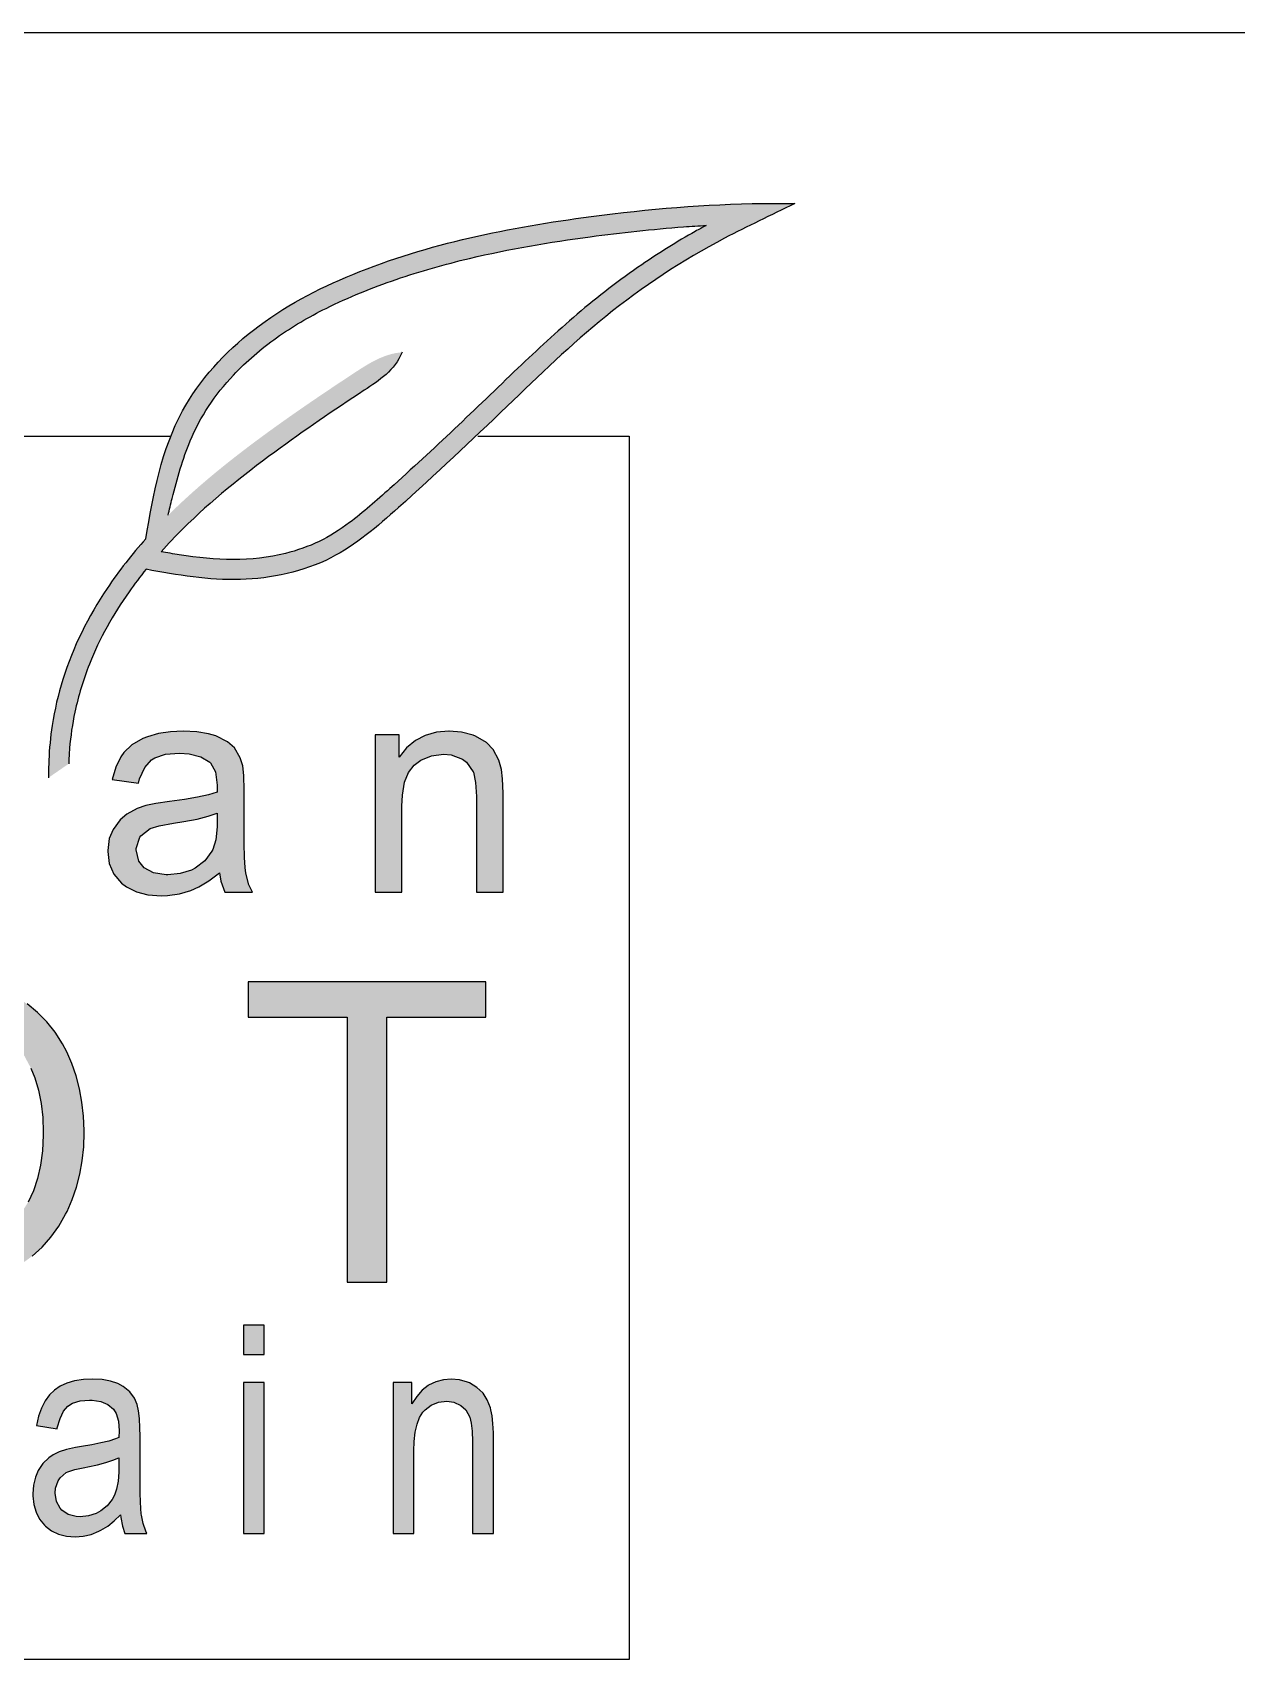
# Model space of a CAD drawing. Header units: inches. Extents: x 0 to 216, y -5 to 280.
# Drawn here: x 77.84 to 108, y 239.25 to 280 of the extents above; entities that cross this region are included whole.
import ezdxf

# ---------------------------------------------------------------- set-up
doc = ezdxf.new("R2010")
doc.units = ezdxf.units.IN
doc.header["$LTSCALE"] = 10
doc.header["$MEASUREMENT"] = 0
doc.layers.get('0').update_dxf_attribs({"linetype": 'CONTINUOUS'})
doc.layers.add('Company LOGO$0$CADdetails-9-TITLEBLOCK', color=7, linetype='CONTINUOUS')

# ---------------------------------------------------------------- blocks, each defined once
blk = doc.blocks.new('Company LOGO')
at = {"true_color": 0x63b221}
h = blk.add_hatch(color=72, dxfattribs=at)
h.dxf.hatch_style = 1
h.set_gradient(color1=(99, 178, 33), color2=(99, 178, 33), tint=1, name='CYLINDER')
edge = h.paths.add_edge_path()
edge.add_spline(control_points=[(80.688, 266.557), (81.469, 266.409), (83.021, 266.148), (85.344, 266.645), (87.156, 268.213), (88.311, 269.288), (88.948, 269.892)], knot_values=[9.921223, 9.921223, 9.921223, 9.921223, 12.296611, 14.630007, 16.73615, 19.374109, 19.374109, 19.374109, 19.374109], degree=3, periodic=0)
edge.add_spline(control_points=[(88.948, 269.892), (89.209, 270.14), (90.273, 271.157), (92.187, 273.019), (94.666, 274.654), (96.333, 275.415), (96.937, 275.719)], knot_values=[0, 0, 0, 0, 1.085459, 4.425289, 7.989108, 9.921223, 9.921223, 9.921223, 9.921223], degree=3, periodic=0)
edge.add_spline(control_points=[(96.937, 275.719), (96.671, 275.72), (94.966, 275.728), (91.227, 275.405), (86.816, 274.534), (83.333, 272.719), (81.241, 270.455), (80.867, 268.444), (80.682, 267.321)], knot_values=[0.239816, 0.239816, 0.239816, 0.239816, 1.038519, 5.353001, 11.498921, 14.349198, 17.041991, 20.379118, 20.379118, 20.379118, 20.379118], degree=3, periodic=0)
edge.add_spline(control_points=[(80.682, 267.321), (80.332, 266.93), (80.006, 266.516), (79.24, 265.373), (78.855, 264.607), (78.484, 263.417), (78.395, 263.033), (78.291, 262.357), (78.263, 262.064), (78.246, 261.627), (78.244, 261.48), (78.242, 261.335)], knot_values=[7.951335, 7.951335, 7.951335, 7.951335, 9.488426, 9.488426, 11.954455, 11.954455, 13.090494, 13.090494, 13.934196, 13.934196, 14.369087, 14.369087, 14.369087, 14.369087], degree=3, periodic=0)
edge.add_line((78.242, 261.335), (78.749, 261.684))
edge.add_spline(control_points=[(78.749, 261.684), (78.754, 261.814), (78.76, 261.943), (78.795, 262.376), (78.84, 262.679), (78.992, 263.389), (79.114, 263.792), (79.521, 264.82), (79.861, 265.425), (80.396, 266.185), (80.539, 266.373), (80.688, 266.557)], knot_values=[8.527469, 8.527469, 8.527469, 8.527469, 8.927392, 8.927392, 9.875649, 9.875649, 11.167802, 11.167802, 13.286585, 13.286585, 14.008268, 14.008268, 14.008268, 14.008268], degree=3, periodic=0)
edge = h.paths.add_edge_path(flags=16)
edge.add_spline(control_points=[(81.062, 266.996), (81.239, 267.194), (81.422, 267.386), (82.317, 268.271), (83.1, 268.898), (84.64, 270.03), (85.391, 270.539), (86.531, 271.289), (86.912, 271.537), (87.1, 271.991)], knot_values=[0, 0, 0, 0, 0.810166, 0.810166, 3.836503, 3.836503, 6.572524, 6.572524, 7.940535, 7.940535, 7.940535, 7.940535], degree=3, periodic=0)
edge.add_spline(control_points=[(87.1, 271.991), (86.64, 271.957), (86.258, 271.708), (85.113, 270.954), (84.355, 270.441), (82.822, 269.315), (82.048, 268.697), (81.305, 267.973), (81.272, 267.941), (81.24, 267.909)], knot_values=[0, 0, 0, 0, 1.367504, 1.367504, 4.102512, 4.102512, 7.022397, 7.022397, 7.158008, 7.158008, 7.158008, 7.158008], degree=3, periodic=0)
edge.add_spline(control_points=[(81.24, 267.909), (81.272, 268.051), (81.306, 268.191), (81.465, 268.837), (81.606, 269.322), (81.921, 270.076), (82.071, 270.362), (82.434, 270.911), (82.644, 271.174), (83.201, 271.766), (83.567, 272.08), (84.347, 272.633), (84.763, 272.875), (85.759, 273.371), (86.349, 273.609), (87.552, 274.022), (88.167, 274.195), (89.781, 274.578), (90.795, 274.748), (92.593, 274.989), (93.372, 275.074), (94.339, 275.147), (94.529, 275.159), (94.719, 275.17)], knot_values=[0.356856, 0.356856, 0.356856, 0.356856, 0.792003, 0.792003, 2.37601, 2.37601, 3.458285, 3.458285, 4.54056, 4.54056, 6.056086, 6.056086, 7.571612, 7.571612, 9.53409, 9.53409, 11.496568, 11.496568, 14.604374, 14.604374, 16.977642, 16.977642, 17.557032, 17.557032, 17.557032, 17.557032], degree=3, periodic=0)
edge.add_spline(control_points=[(94.719, 275.17), (94.627, 275.121), (94.535, 275.07), (93.985, 274.76), (93.537, 274.481), (92.541, 273.8), (92.001, 273.385), (90.973, 272.509), (90.483, 272.052), (89.467, 271.082), (88.942, 270.574), (87.879, 269.569), (87.343, 269.072), (86.457, 268.277), (86.122, 267.978), (85.534, 267.541), (85.284, 267.382), (84.757, 267.127), (84.475, 267.027), (83.757, 266.847), (83.312, 266.797), (82.426, 266.797), (81.977, 266.846), (81.368, 266.942), (81.215, 266.968), (81.062, 266.996)], knot_values=[2.180762, 2.180762, 2.180762, 2.180762, 2.485654, 2.485654, 4.021597, 4.021597, 6.000675, 6.000675, 7.979752, 7.979752, 10.188634, 10.188634, 12.397517, 12.397517, 13.761776, 13.761776, 14.753517, 14.753517, 15.745259, 15.745259, 17.177843, 17.177843, 18.610427, 18.610427, 19.085884, 19.085884, 19.085884, 19.085884], degree=3, periodic=0)
h = blk.add_hatch(color=256)
h.dxf.hatch_style = 1
h.set_gradient(color1=(99, 99, 99), color2=(99, 99, 99), tint=1)
h.paths.add_polyline_path([(62.986, 262.413), (62.318, 262.413), (62.318, 259.947), (62.328, 259.591), (62.358, 259.345), (62.427, 259.106), (62.567, 258.85), (62.737, 258.674), (63.016, 258.511), (63.072, 258.488), (63.358, 258.408), (63.664, 258.378), (63.681, 258.378), (63.98, 258.408), (64.252, 258.488), (64.498, 258.624), (64.721, 258.81), (64.914, 259.046), (64.914, 258.468), (65.512, 258.468), (65.512, 262.413), (64.844, 262.413), (64.844, 260.299), (64.84, 260.087), (64.804, 259.771), (64.737, 259.532), (64.595, 259.302), (64.362, 259.11), (64.096, 258.996), (63.797, 258.953), (63.551, 258.983), (63.292, 259.106), (63.152, 259.246), (63.026, 259.518), (63.016, 259.575), (62.993, 259.837), (62.986, 260.226)])
h.paths.add_polyline_path([(69.693, 261.682), (69.796, 261.745), (70.085, 261.812), (70.288, 261.785), (70.574, 261.665), (70.807, 262.287), (70.684, 262.353), (70.401, 262.463), (70.119, 262.5), (69.966, 262.486), (69.693, 262.367), (69.637, 262.324), (69.457, 262.121), (69.264, 261.815), (69.264, 262.413), (68.663, 262.413), (68.663, 258.468), (69.331, 258.468), (69.331, 260.532), (69.337, 260.725), (69.374, 261.027), (69.444, 261.313), (69.504, 261.456)])
h.paths.add_polyline_path([(74.275, 263.912), (73.607, 263.912), (73.607, 258.468), (74.228, 258.468), (74.228, 258.963), (74.305, 258.857), (74.514, 258.648), (74.753, 258.498), (75.023, 258.408), (75.322, 258.378), (75.505, 258.388), (75.787, 258.448), (76.053, 258.558), (76.299, 258.717), (76.525, 258.933), (76.631, 259.063), (76.774, 259.292), (76.884, 259.552), (76.964, 259.837), (77.01, 260.153), (77.027, 260.499), (77.02, 260.712), (76.98, 261.014), (76.907, 261.303), (76.867, 261.419), (76.741, 261.702), (76.581, 261.945), (76.532, 262.001), (76.312, 262.201), (76.046, 262.357), (75.95, 262.397), (75.661, 262.476), (75.355, 262.5), (75.285, 262.5), (74.993, 262.456), (74.727, 262.353), (74.488, 262.191), (74.275, 261.971)])
h.paths.add_polyline_path([(74.541, 261.572), (74.76, 261.778), (75.016, 261.908), (75.295, 261.951), (75.554, 261.915), (75.81, 261.795), (76.04, 261.582), (76.173, 261.373), (76.269, 261.114), (76.326, 260.805), (76.342, 260.44), (76.322, 260.087), (76.262, 259.781), (76.163, 259.525), (76.023, 259.312), (75.804, 259.103), (75.548, 258.973), (75.265, 258.93), (75.096, 258.943), (74.833, 259.03), (74.607, 259.196), (74.414, 259.445), (74.361, 259.542), (74.285, 259.788), (74.235, 260.097), (74.222, 260.469), (74.238, 260.788), (74.298, 261.094), (74.398, 261.356)], flags=16)
h.paths.add_polyline_path([(83.133, 261.393), (83.109, 261.629), (83.046, 261.835), (82.9, 262.084), (82.73, 262.237), (82.438, 262.383), (82.252, 262.437), (81.959, 262.486), (81.617, 262.5), (81.295, 262.486), (80.995, 262.44), (80.723, 262.363), (80.603, 262.314), (80.334, 262.161), (80.131, 261.968), (80.058, 261.862), (79.932, 261.602), (79.839, 261.287), (80.494, 261.197), (80.523, 261.303), (80.653, 261.592), (80.826, 261.785), (80.909, 261.835), (81.172, 261.921), (81.521, 261.948), (81.77, 261.931), (82.059, 261.858), (82.298, 261.712), (82.428, 261.479), (82.471, 261.147), (82.468, 260.971), (82.252, 260.908), (81.979, 260.848), (81.653, 260.791), (81.275, 260.741), (80.932, 260.692), (80.683, 260.642), (80.464, 260.565), (80.204, 260.422), (80.038, 260.283), (79.859, 260.04), (79.766, 259.811), (79.726, 259.508), (79.726, 259.485), (79.766, 259.186), (79.882, 258.923), (80.075, 258.697), (80.198, 258.601), (80.444, 258.478), (80.733, 258.405), (81.072, 258.378), (81.225, 258.385), (81.524, 258.425), (81.81, 258.508), (82.006, 258.598), (82.258, 258.751), (82.524, 258.953), (82.558, 258.744), (82.657, 258.468), (83.355, 258.468), (83.265, 258.654), (83.186, 258.943), (83.169, 259.086), (83.156, 259.339), (83.146, 259.685), (83.143, 260.12), (83.143, 261.024)])
h.paths.add_polyline_path([(82.468, 260.449), (82.468, 260.203), (82.464, 260.107), (82.435, 259.778), (82.358, 259.535), (82.338, 259.492), (82.162, 259.256), (81.919, 259.073), (81.823, 259.023), (81.54, 258.933), (81.231, 258.903), (81.191, 258.903), (80.872, 258.953), (80.64, 259.08), (80.507, 259.246), (80.431, 259.548), (80.537, 259.868), (80.793, 260.06), (81.019, 260.13), (81.378, 260.196), (81.634, 260.236), (81.966, 260.299), (82.242, 260.369)], flags=16)
h.paths.add_polyline_path([(87.16, 261.22), (87.26, 261.469), (87.406, 261.652), (87.569, 261.772), (87.838, 261.885), (88.14, 261.921), (88.333, 261.905), (88.609, 261.802), (88.715, 261.722), (88.884, 261.475), (88.941, 261.217), (88.961, 260.868), (88.961, 258.468), (89.629, 258.468), (89.629, 260.894), (89.629, 260.951), (89.619, 261.31), (89.593, 261.542), (89.523, 261.778), (89.383, 262.038), (89.214, 262.214), (88.938, 262.373), (88.878, 262.4), (88.589, 262.476), (88.28, 262.5), (88.267, 262.5), (87.958, 262.473), (87.682, 262.393), (87.432, 262.264), (87.213, 262.084), (87.027, 261.852), (87.027, 262.413), (86.425, 262.413), (86.425, 258.468), (87.093, 258.468), (87.093, 260.622), (87.107, 260.901)])
h.paths.add_polyline_path([(89.201, 256.225), (83.242, 256.225), (83.242, 255.337), (85.722, 255.337), (85.722, 248.7), (86.715, 248.7), (86.715, 255.337), (89.201, 255.337)])
h.paths.add_polyline_path([(77.705, 255.669), (77.423, 255.859), (77.187, 255.989), (76.884, 256.121), (76.568, 256.225), (76.239, 256.298), (75.897, 256.341), (75.545, 256.357), (75.309, 256.351), (74.96, 256.318), (74.627, 256.258), (74.308, 256.168), (74.006, 256.052), (73.717, 255.905), (73.447, 255.733), (73.191, 255.53), (72.949, 255.301), (72.846, 255.188), (72.656, 254.945), (72.49, 254.686), (72.347, 254.406), (72.224, 254.111), (72.121, 253.798), (72.045, 253.466), (71.988, 253.117), (71.955, 252.751), (71.945, 252.366), (71.952, 252.12), (71.982, 251.781), (72.041, 251.448), (72.128, 251.119), (72.238, 250.8), (72.374, 250.488), (72.48, 250.285), (72.663, 249.999), (72.869, 249.733), (73.102, 249.494), (73.361, 249.278), (73.644, 249.085), (73.899, 248.942), (74.199, 248.809), (74.514, 248.706), (74.843, 248.63), (75.186, 248.587), (75.541, 248.573), (75.754, 248.577), (76.093, 248.61), (76.422, 248.673), (76.745, 248.766), (77.06, 248.889), (77.366, 249.039), (77.562, 249.155), (77.835, 249.351), (78.081, 249.574), (78.3, 249.823), (78.499, 250.099), (78.672, 250.405), (78.709, 250.471), (78.838, 250.77), (78.945, 251.083), (79.028, 251.405), (79.088, 251.741), (79.124, 252.09), (79.134, 252.452), (79.134, 252.502), (79.121, 252.861), (79.081, 253.21), (79.021, 253.542), (78.938, 253.865), (78.829, 254.177), (78.699, 254.473), (78.593, 254.672), (78.41, 254.958), (78.2, 255.221), (77.964, 255.457)])
h.paths.add_polyline_path([(76.598, 255.284), (76.894, 255.124), (76.947, 255.091), (77.21, 254.885), (77.439, 254.646), (77.635, 254.373), (77.801, 254.064), (77.898, 253.818), (77.991, 253.509), (78.057, 253.177), (78.097, 252.828), (78.111, 252.455), (78.111, 252.379), (78.091, 251.993), (78.041, 251.634), (77.968, 251.299), (77.865, 250.99), (77.732, 250.704), (77.572, 250.448), (77.386, 250.215), (77.333, 250.159), (77.084, 249.933), (76.814, 249.75), (76.525, 249.607), (76.216, 249.504), (75.884, 249.444), (75.535, 249.424), (75.478, 249.424), (75.133, 249.451), (74.807, 249.521), (74.501, 249.63), (74.215, 249.783), (73.949, 249.976), (73.703, 250.209), (73.521, 250.428), (73.354, 250.687), (73.215, 250.97), (73.108, 251.279), (73.032, 251.611), (72.985, 251.967), (72.969, 252.349), (72.979, 252.698), (73.012, 253.09), (73.069, 253.449), (73.152, 253.778), (73.261, 254.074), (73.394, 254.34), (73.55, 254.576), (73.733, 254.775), (73.993, 254.995), (74.272, 255.178), (74.568, 255.317), (74.877, 255.42), (75.206, 255.48), (75.551, 255.5), (75.614, 255.5), (75.957, 255.47), (76.286, 255.397)], flags=16)
h.paths.add_polyline_path([(66.962, 255.802), (66.702, 255.949), (66.39, 256.068), (66.031, 256.151), (65.945, 256.165), (65.655, 256.198), (65.303, 256.218), (64.888, 256.225), (62.053, 256.225), (62.053, 248.7), (63.046, 248.7), (63.046, 251.757), (65.021, 251.757), (65.446, 251.774), (65.832, 251.817), (66.181, 251.887), (66.49, 251.98), (66.759, 252.103), (66.988, 252.253), (67.181, 252.425), (67.248, 252.502), (67.444, 252.768), (67.597, 253.057), (67.703, 253.366), (67.769, 253.695), (67.793, 254.047), (67.793, 254.091), (67.763, 254.436), (67.686, 254.765), (67.567, 255.074), (67.42, 255.327), (67.208, 255.593)])
h.paths.add_polyline_path([(66.297, 255.071), (66.53, 254.829), (66.619, 254.679), (66.729, 254.367), (66.766, 254.018), (66.759, 253.875), (66.699, 253.536), (66.566, 253.243), (66.36, 253.007), (66.3, 252.957), (66.064, 252.821), (65.765, 252.725), (65.409, 252.665), (64.991, 252.648), (63.046, 252.648), (63.046, 255.337), (64.971, 255.337), (65.3, 255.33), (65.659, 255.31), (65.898, 255.271), (66.008, 255.234)], flags=16)
h.paths.add_polyline_path([(63.103, 246.185), (62.464, 246.185), (62.464, 243.845), (62.466, 243.621), (62.48, 243.406), (62.503, 243.247), (62.526, 243.142), (62.6, 242.944), (62.701, 242.773), (62.775, 242.685), (62.93, 242.557), (63.132, 242.448), (63.142, 242.444), (63.336, 242.376), (63.54, 242.336), (63.754, 242.322), (63.964, 242.334), (64.16, 242.373), (64.344, 242.439), (64.515, 242.53), (64.675, 242.648), (64.82, 242.792), (64.952, 242.961), (64.952, 242.407), (65.525, 242.407), (65.525, 246.185), (64.886, 246.185), (64.886, 244.161), (64.882, 244.014), (64.865, 243.781), (64.832, 243.585), (64.781, 243.425), (64.721, 243.305), (64.593, 243.148), (64.424, 243.021), (64.286, 242.953), (64.09, 242.893), (63.882, 242.874), (63.775, 242.878), (63.571, 242.924), (63.398, 243.019), (63.346, 243.06), (63.22, 243.217), (63.141, 243.416), (63.119, 243.592), (63.107, 243.81), (63.103, 244.09)])
h.paths.add_polyline_path([(68.69, 245.34), (68.814, 245.492), (68.927, 245.566), (69.121, 245.609), (69.307, 245.575), (69.502, 245.471), (69.678, 246.065), (69.517, 246.17), (69.327, 246.246), (69.142, 246.271), (68.981, 246.246), (68.8, 246.14), (68.696, 246.022), (68.585, 245.847), (68.468, 245.612), (68.468, 246.185), (67.996, 246.185), (67.996, 242.407), (68.519, 242.407), (68.519, 244.385), (68.523, 244.554), (68.54, 244.764), (68.573, 244.968), (68.618, 245.164)])
h.paths.add_polyline_path([(72.623, 247.623), (72.096, 247.623), (72.096, 242.407), (72.584, 242.407), (72.584, 242.879), (72.671, 242.742), (72.805, 242.584), (72.957, 242.464), (73.042, 242.413), (73.233, 242.343), (73.441, 242.322), (73.545, 242.326), (73.732, 242.361), (73.907, 242.431), (74.076, 242.536), (74.233, 242.672), (74.383, 242.845), (74.445, 242.928), (74.534, 243.081), (74.612, 243.25), (74.674, 243.435), (74.723, 243.635), (74.758, 243.849), (74.779, 244.08), (74.785, 244.325), (74.785, 244.385), (74.775, 244.614), (74.752, 244.83), (74.717, 245.032), (74.668, 245.222), (74.608, 245.397), (74.513, 245.599), (74.402, 245.779), (74.276, 245.931), (74.134, 246.053), (74.056, 246.106), (73.872, 246.199), (73.678, 246.253), (73.474, 246.271), (73.392, 246.269), (73.188, 246.23), (73.004, 246.147), (72.905, 246.079), (72.757, 245.939), (72.623, 245.762)])
h.paths.add_polyline_path([(72.908, 245.484), (73.064, 245.628), (73.231, 245.715), (73.41, 245.744), (73.522, 245.735), (73.701, 245.676), (73.862, 245.564), (74.006, 245.397), (74.049, 245.329), (74.12, 245.175), (74.177, 244.997), (74.216, 244.791), (74.241, 244.56), (74.249, 244.303), (74.247, 244.173), (74.229, 243.934), (74.196, 243.719), (74.146, 243.526), (74.08, 243.359), (73.996, 243.214), (73.916, 243.111), (73.763, 242.965), (73.598, 242.878), (73.419, 242.848), (73.361, 242.85), (73.165, 242.897), (72.986, 243), (72.897, 243.083), (72.776, 243.245), (72.674, 243.467), (72.629, 243.645), (72.6, 243.839), (72.582, 244.066), (72.576, 244.325), (72.578, 244.414), (72.592, 244.653), (72.625, 244.868), (72.675, 245.063), (72.743, 245.234), (72.829, 245.381)], flags=16)
h.paths.add_polyline_path([(80.401, 245.791), (80.283, 245.95), (80.114, 246.09), (79.98, 246.162), (79.797, 246.222), (79.588, 246.259), (79.349, 246.271), (79.116, 246.261), (78.898, 246.228), (78.706, 246.172), (78.535, 246.094), (78.389, 245.993), (78.269, 245.875), (78.158, 245.725), (78.067, 245.546), (77.995, 245.34), (77.94, 245.107), (78.457, 245.022), (78.463, 245.053), (78.531, 245.288), (78.616, 245.469), (78.723, 245.591), (78.846, 245.669), (79.036, 245.725), (79.271, 245.744), (79.337, 245.743), (79.555, 245.71), (79.733, 245.636), (79.873, 245.517), (79.941, 245.408), (79.993, 245.22), (80.011, 244.973), (80.007, 244.808), (79.918, 244.773), (79.753, 244.721), (79.556, 244.672), (79.329, 244.626), (79.069, 244.585), (78.917, 244.56), (78.694, 244.509), (78.506, 244.449), (78.358, 244.375), (78.247, 244.297), (78.104, 244.154), (77.987, 243.979), (77.915, 243.816), (77.869, 243.616), (77.851, 243.4), (77.853, 243.35), (77.876, 243.13), (77.931, 242.936), (78.02, 242.763), (78.14, 242.613), (78.164, 242.59), (78.317, 242.474), (78.492, 242.388), (78.69, 242.338), (78.912, 242.322), (79.108, 242.336), (79.308, 242.382), (79.502, 242.46), (79.556, 242.487), (79.725, 242.592), (79.889, 242.72), (80.05, 242.874), (80.058, 242.804), (80.096, 242.59), (80.157, 242.407), (80.704, 242.407), (80.681, 242.462), (80.613, 242.658), (80.572, 242.862), (80.568, 242.901), (80.557, 243.027), (80.549, 243.2), (80.543, 243.418), (80.539, 243.682), (80.537, 243.991), (80.537, 244.845), (80.533, 245.053), (80.522, 245.282), (80.498, 245.474), (80.465, 245.634)])
h.paths.add_polyline_path([(80.007, 244.303), (80.007, 244.068), (80.005, 243.944), (79.988, 243.713), (79.949, 243.519), (79.894, 243.361), (79.84, 243.258), (79.714, 243.099), (79.553, 242.969), (79.44, 242.909), (79.248, 242.845), (79.04, 242.823), (78.933, 242.829), (78.735, 242.881), (78.577, 242.986), (78.533, 243.035), (78.442, 243.206), (78.41, 243.418), (78.42, 243.536), (78.484, 243.726), (78.533, 243.8), (78.688, 243.934), (78.727, 243.952), (78.902, 244.01), (79.15, 244.06), (79.224, 244.074), (79.467, 244.125), (79.677, 244.179), (79.858, 244.239)], flags=16)
h.paths.add_polyline_path([(83.647, 247.623), (83.125, 247.623), (83.125, 246.887), (83.647, 246.887)])
h.paths.add_polyline_path([(83.647, 246.185), (83.125, 246.185), (83.125, 242.407), (83.647, 242.407)])
h.paths.add_polyline_path([(87.537, 245.307), (87.621, 245.44), (87.675, 245.502), (87.831, 245.622), (88.013, 245.696), (88.221, 245.719), (88.392, 245.698), (88.575, 245.612), (88.693, 245.502), (88.794, 245.317), (88.833, 245.17), (88.856, 244.966), (88.866, 244.709), (88.866, 242.407), (89.388, 242.407), (89.388, 244.731), (89.386, 244.927), (89.375, 245.158), (89.353, 245.352), (89.324, 245.506), (89.311, 245.554), (89.235, 245.754), (89.132, 245.919), (89.122, 245.929), (88.975, 246.065), (88.79, 246.176), (88.738, 246.197), (88.542, 246.253), (88.332, 246.271), (88.141, 246.257), (87.943, 246.207), (87.763, 246.117), (87.755, 246.114), (87.603, 245.993), (87.467, 245.84), (87.347, 245.651), (87.347, 246.185), (86.873, 246.185), (86.873, 242.407), (87.396, 242.407), (87.396, 244.474), (87.403, 244.711), (87.43, 244.944), (87.475, 245.142)])
at = {"color": 251, "true_color": 0x636363}
for p, q in [((80.995, 262.44), (80.723, 262.363)), ((81.295, 262.486), (80.995, 262.44)), ((81.617, 262.5), (81.295, 262.486)), ((81.959, 262.486), (81.617, 262.5)), ((82.252, 262.437), (81.959, 262.486)), ((82.438, 262.383), (82.252, 262.437)), ((87.958, 262.473), (87.682, 262.393)), ((88.267, 262.5), (87.958, 262.473)), ((88.28, 262.5), (88.267, 262.5)), ((88.589, 262.476), (88.28, 262.5)), ((88.878, 262.4), (88.589, 262.476)), ((80.334, 262.161), (80.131, 261.968)), ((80.603, 262.314), (80.334, 262.161)), ((80.723, 262.363), (80.603, 262.314)), ((82.73, 262.237), (82.438, 262.383)), ((82.9, 262.084), (82.73, 262.237)), ((83.046, 261.835), (82.9, 262.084)), ((87.027, 262.413), (86.425, 262.413)), ((86.425, 262.413), (86.425, 258.468)), ((87.027, 261.852), (87.027, 262.413)), ((87.213, 262.084), (87.027, 261.852)), ((87.432, 262.264), (87.213, 262.084)), ((87.682, 262.393), (87.432, 262.264)), ((88.938, 262.373), (88.878, 262.4)), ((89.214, 262.214), (88.938, 262.373)), ((89.383, 262.038), (89.214, 262.214)), ((89.523, 261.778), (89.383, 262.038)), ((80.058, 261.862), (79.932, 261.602)), ((80.131, 261.968), (80.058, 261.862)), ((80.653, 261.592), (80.826, 261.785)), ((80.826, 261.785), (80.909, 261.835)), ((80.909, 261.835), (81.172, 261.921)), ((81.172, 261.921), (81.521, 261.948)), ((81.521, 261.948), (81.77, 261.931)), ((81.77, 261.931), (82.059, 261.858)), ((82.059, 261.858), (82.282, 261.722)), ((82.282, 261.722), (82.302, 261.705)), ((82.302, 261.705), (82.428, 261.479)), ((83.109, 261.629), (83.046, 261.835)), ((83.133, 261.393), (83.109, 261.629)), ((87.26, 261.469), (87.406, 261.652)), ((87.406, 261.652), (87.569, 261.772)), ((87.569, 261.772), (87.838, 261.885)), ((87.838, 261.885), (88.14, 261.921)), ((88.14, 261.921), (88.333, 261.905)), ((88.333, 261.905), (88.609, 261.802)), ((88.609, 261.802), (88.715, 261.722)), ((88.715, 261.722), (88.882, 261.479)), ((89.593, 261.542), (89.523, 261.778)), ((79.932, 261.602), (79.839, 261.287)), ((79.839, 261.287), (80.494, 261.197)), ((80.494, 261.197), (80.523, 261.303)), ((80.523, 261.303), (80.653, 261.592)), ((82.428, 261.479), (82.471, 261.147)), ((83.143, 261.024), (83.133, 261.393)), ((87.107, 260.901), (87.16, 261.22)), ((87.16, 261.22), (87.26, 261.469)), ((88.882, 261.479), (88.885, 261.473)), ((88.885, 261.473), (88.941, 261.217)), ((88.941, 261.217), (88.961, 260.868)), ((89.619, 261.31), (89.593, 261.542)), ((89.629, 260.951), (89.619, 261.31)), ((81.979, 260.848), (81.653, 260.791)), ((82.252, 260.908), (81.979, 260.848)), ((82.468, 260.971), (82.252, 260.908)), ((82.471, 261.147), (82.468, 260.971)), ((83.143, 261.011), (83.143, 261.024)), ((83.143, 260.12), (83.143, 261.011)), ((87.093, 260.622), (87.107, 260.901)), ((88.961, 260.868), (88.961, 258.468)), ((89.629, 260.894), (89.629, 260.951)), ((89.629, 258.468), (89.629, 260.894)), ((80.204, 260.422), (80.038, 260.283)), ((80.464, 260.565), (80.204, 260.422)), ((80.683, 260.642), (80.464, 260.565)), ((80.932, 260.692), (80.683, 260.642)), ((81.275, 260.741), (80.932, 260.692)), ((81.653, 260.791), (81.275, 260.741)), ((82.242, 260.369), (82.468, 260.449)), ((82.468, 260.449), (82.468, 260.203)), ((87.093, 258.468), (87.093, 260.622)), ((79.859, 260.04), (79.766, 259.811)), ((80.038, 260.283), (79.859, 260.04)), ((80.553, 259.881), (80.793, 260.06)), ((80.793, 260.06), (81.019, 260.13)), ((81.019, 260.13), (81.378, 260.196)), ((81.378, 260.196), (81.634, 260.236)), ((81.634, 260.236), (81.966, 260.299)), ((81.966, 260.299), (82.242, 260.369)), ((82.464, 260.107), (82.435, 259.778)), ((82.468, 260.203), (82.464, 260.107)), ((83.146, 259.685), (83.143, 260.12)), ((79.766, 259.811), (79.726, 259.508)), ((80.437, 259.565), (80.53, 259.847)), ((80.53, 259.847), (80.553, 259.881)), ((82.435, 259.778), (82.358, 259.535)), ((83.156, 259.339), (83.146, 259.685)), ((79.726, 259.508), (79.726, 259.485)), ((79.726, 259.485), (79.766, 259.186)), ((79.766, 259.186), (79.882, 258.923)), ((80.437, 259.525), (80.437, 259.565)), ((80.507, 259.246), (80.437, 259.525)), ((80.64, 259.08), (80.507, 259.246)), ((82.162, 259.256), (81.919, 259.073)), ((82.338, 259.492), (82.162, 259.256)), ((82.358, 259.535), (82.338, 259.492)), ((83.169, 259.086), (83.156, 259.339)), ((79.882, 258.923), (80.075, 258.697)), ((80.872, 258.953), (80.64, 259.08)), ((81.191, 258.903), (80.872, 258.953)), ((81.231, 258.903), (81.191, 258.903)), ((81.54, 258.933), (81.231, 258.903)), ((81.823, 259.023), (81.54, 258.933)), ((81.919, 259.073), (81.823, 259.023)), ((82.258, 258.751), (82.524, 258.953)), ((82.524, 258.953), (82.558, 258.744)), ((83.186, 258.943), (83.169, 259.086)), ((83.265, 258.654), (83.186, 258.943)), ((80.075, 258.697), (80.198, 258.601)), ((80.198, 258.601), (80.444, 258.478)), ((80.444, 258.478), (80.733, 258.405)), ((80.733, 258.405), (81.072, 258.378)), ((81.072, 258.378), (81.225, 258.385)), ((81.225, 258.385), (81.524, 258.425)), ((81.524, 258.425), (81.81, 258.508)), ((81.81, 258.508), (82.006, 258.598)), ((82.006, 258.598), (82.258, 258.751)), ((82.558, 258.744), (82.657, 258.468)), ((82.657, 258.468), (83.355, 258.468)), ((83.355, 258.468), (83.265, 258.654)), ((86.425, 258.468), (87.093, 258.468)), ((88.961, 258.468), (89.629, 258.468)), ((89.201, 256.225), (83.242, 256.225)), ((83.242, 256.225), (83.242, 255.337)), ((89.201, 255.337), (89.201, 256.225)), ((77.964, 255.457), (77.705, 255.669)), ((78.2, 255.221), (77.964, 255.457)), ((78.41, 254.958), (78.2, 255.221)), ((83.242, 255.337), (85.722, 255.337)), ((85.722, 255.337), (85.722, 248.7)), ((86.715, 248.7), (86.715, 255.337)), ((86.715, 255.337), (89.201, 255.337)), ((78.593, 254.672), (78.41, 254.958)), ((78.699, 254.473), (78.593, 254.672)), ((78.829, 254.177), (78.699, 254.473)), ((77.801, 254.064), (77.898, 253.818)), ((78.938, 253.865), (78.829, 254.177)), ((77.898, 253.818), (77.991, 253.509)), ((77.991, 253.509), (78.057, 253.177)), ((79.021, 253.542), (78.938, 253.865)), ((79.081, 253.21), (79.021, 253.542)), ((78.057, 253.177), (78.097, 252.828)), ((79.121, 252.861), (79.081, 253.21)), ((78.097, 252.828), (78.111, 252.455)), ((79.134, 252.502), (79.121, 252.861)), ((78.111, 252.379), (78.091, 251.993)), ((78.111, 252.455), (78.111, 252.379)), ((79.124, 252.09), (79.134, 252.452)), ((79.134, 252.452), (79.134, 252.502)), ((78.091, 251.993), (78.041, 251.634)), ((79.088, 251.741), (79.124, 252.09)), ((78.041, 251.634), (77.968, 251.299)), ((79.028, 251.405), (79.088, 251.741)), ((77.968, 251.299), (77.865, 250.99)), ((78.838, 250.77), (78.945, 251.083)), ((78.945, 251.083), (79.028, 251.405)), ((77.865, 250.99), (77.732, 250.704)), ((78.709, 250.471), (78.838, 250.77)), ((78.499, 250.099), (78.672, 250.405)), ((78.672, 250.405), (78.709, 250.471)), ((78.081, 249.574), (78.3, 249.823)), ((78.3, 249.823), (78.499, 250.099)), ((77.835, 249.351), (78.081, 249.574)), ((85.722, 248.7), (86.715, 248.7)), ((83.647, 247.623), (83.125, 247.623)), ((83.125, 247.623), (83.125, 246.887)), ((83.647, 246.887), (83.647, 247.623)), ((83.125, 246.887), (83.647, 246.887)), ((78.706, 246.172), (78.535, 246.094)), ((78.898, 246.228), (78.706, 246.172)), ((79.116, 246.261), (78.898, 246.228)), ((79.349, 246.271), (79.116, 246.261)), ((79.588, 246.259), (79.349, 246.271)), ((79.797, 246.222), (79.588, 246.259)), ((79.98, 246.162), (79.797, 246.222)), ((80.114, 246.09), (79.98, 246.162)), ((83.647, 246.185), (83.125, 246.185)), ((83.125, 246.185), (83.125, 242.407)), ((83.647, 242.407), (83.647, 246.185)), ((87.347, 246.185), (86.873, 246.185)), ((86.873, 246.185), (86.873, 242.407)), ((87.347, 245.651), (87.347, 246.185)), ((87.943, 246.207), (87.763, 246.117)), ((88.141, 246.257), (87.943, 246.207)), ((88.332, 246.271), (88.141, 246.257)), ((88.542, 246.253), (88.332, 246.271)), ((88.738, 246.197), (88.542, 246.253)), ((88.79, 246.176), (88.738, 246.197)), ((88.975, 246.065), (88.79, 246.176)), ((78.269, 245.875), (78.158, 245.725)), ((78.389, 245.993), (78.269, 245.875)), ((78.535, 246.094), (78.389, 245.993)), ((79.036, 245.725), (79.271, 245.744)), ((79.271, 245.744), (79.337, 245.743)), ((79.337, 245.743), (79.555, 245.71)), ((80.283, 245.95), (80.114, 246.09)), ((80.401, 245.791), (80.283, 245.95)), ((80.465, 245.634), (80.401, 245.791)), ((87.467, 245.84), (87.347, 245.651)), ((87.603, 245.993), (87.467, 245.84)), ((87.755, 246.114), (87.603, 245.993)), ((87.763, 246.117), (87.755, 246.114)), ((89.122, 245.929), (88.975, 246.065)), ((89.132, 245.919), (89.122, 245.929)), ((89.235, 245.754), (89.132, 245.919)), ((89.311, 245.554), (89.235, 245.754)), ((77.995, 245.34), (77.94, 245.107)), ((78.067, 245.546), (77.995, 245.34)), ((78.158, 245.725), (78.067, 245.546)), ((78.531, 245.288), (78.616, 245.469)), ((78.616, 245.469), (78.723, 245.591)), ((78.723, 245.591), (78.846, 245.669)), ((78.846, 245.669), (79.036, 245.725)), ((79.555, 245.71), (79.733, 245.636)), ((79.733, 245.636), (79.873, 245.517)), ((79.873, 245.517), (79.941, 245.408)), ((79.941, 245.408), (79.993, 245.22)), ((80.498, 245.474), (80.465, 245.634)), ((80.522, 245.282), (80.498, 245.474)), ((87.537, 245.307), (87.621, 245.44)), ((87.621, 245.44), (87.675, 245.502)), ((87.675, 245.502), (87.831, 245.622)), ((87.831, 245.622), (88.013, 245.696)), ((88.013, 245.696), (88.221, 245.719)), ((88.221, 245.719), (88.392, 245.698)), ((88.392, 245.698), (88.575, 245.612)), ((88.575, 245.612), (88.693, 245.502)), ((88.693, 245.502), (88.794, 245.317)), ((89.324, 245.506), (89.311, 245.554)), ((89.353, 245.352), (89.324, 245.506)), ((89.375, 245.158), (89.353, 245.352)), ((77.94, 245.107), (78.457, 245.022)), ((78.457, 245.022), (78.463, 245.053)), ((78.463, 245.053), (78.531, 245.288)), ((79.993, 245.22), (80.011, 244.973)), ((80.011, 244.973), (80.007, 244.808)), ((80.533, 245.053), (80.522, 245.282)), ((80.537, 244.845), (80.533, 245.053)), ((87.403, 244.711), (87.43, 244.944)), ((87.43, 244.944), (87.475, 245.142)), ((87.475, 245.142), (87.537, 245.307)), ((88.794, 245.317), (88.833, 245.17)), ((88.833, 245.17), (88.856, 244.966)), ((88.856, 244.966), (88.866, 244.709)), ((89.386, 244.927), (89.375, 245.158)), ((89.388, 244.731), (89.386, 244.927)), ((78.694, 244.509), (78.506, 244.449)), ((78.917, 244.56), (78.694, 244.509)), ((79.069, 244.585), (78.917, 244.56)), ((79.329, 244.626), (79.069, 244.585)), ((79.556, 244.672), (79.329, 244.626)), ((79.753, 244.721), (79.556, 244.672)), ((79.918, 244.773), (79.753, 244.721)), ((80.007, 244.808), (79.918, 244.773)), ((80.537, 243.991), (80.537, 244.845)), ((87.396, 244.474), (87.403, 244.711)), ((88.866, 244.709), (88.866, 242.407)), ((89.388, 242.407), (89.388, 244.731)), ((78.104, 244.154), (77.987, 243.979)), ((78.247, 244.297), (78.104, 244.154)), ((78.358, 244.375), (78.247, 244.297)), ((78.506, 244.449), (78.358, 244.375)), ((79.224, 244.074), (79.467, 244.125)), ((79.467, 244.125), (79.677, 244.179)), ((79.677, 244.179), (79.858, 244.239)), ((79.858, 244.239), (80.007, 244.303)), ((80.007, 244.303), (80.007, 244.068)), ((87.396, 242.407), (87.396, 244.474)), ((77.915, 243.816), (77.869, 243.616)), ((77.987, 243.979), (77.915, 243.816)), ((78.42, 243.536), (78.484, 243.726)), ((78.484, 243.726), (78.533, 243.8)), ((78.533, 243.8), (78.688, 243.934)), ((78.688, 243.934), (78.727, 243.952)), ((78.727, 243.952), (78.902, 244.01)), ((78.902, 244.01), (79.15, 244.06)), ((79.15, 244.06), (79.224, 244.074)), ((79.988, 243.713), (79.949, 243.519)), ((80.005, 243.944), (79.988, 243.713)), ((80.007, 244.068), (80.005, 243.944)), ((80.539, 243.682), (80.537, 243.991)), ((77.869, 243.616), (77.851, 243.4)), ((77.851, 243.4), (77.853, 243.35)), ((77.853, 243.35), (77.876, 243.13)), ((78.41, 243.418), (78.42, 243.536)), ((78.442, 243.206), (78.41, 243.418)), ((79.894, 243.361), (79.84, 243.258)), ((79.949, 243.519), (79.894, 243.361)), ((80.543, 243.418), (80.539, 243.682)), ((80.549, 243.2), (80.543, 243.418)), ((77.876, 243.13), (77.931, 242.936)), ((77.931, 242.936), (78.02, 242.763)), ((78.533, 243.035), (78.442, 243.206)), ((78.577, 242.986), (78.533, 243.035)), ((78.735, 242.881), (78.577, 242.986)), ((78.933, 242.829), (78.735, 242.881)), ((79.44, 242.909), (79.248, 242.845)), ((79.553, 242.969), (79.44, 242.909)), ((79.714, 243.099), (79.553, 242.969)), ((79.84, 243.258), (79.714, 243.099)), ((79.889, 242.72), (80.05, 242.874)), ((80.05, 242.874), (80.058, 242.804)), ((80.557, 243.027), (80.549, 243.2)), ((80.568, 242.901), (80.557, 243.027)), ((80.572, 242.862), (80.568, 242.901)), ((78.02, 242.763), (78.14, 242.613)), ((78.14, 242.613), (78.164, 242.59)), ((78.164, 242.59), (78.317, 242.474)), ((78.317, 242.474), (78.492, 242.388)), ((79.04, 242.823), (78.933, 242.829)), ((79.248, 242.845), (79.04, 242.823)), ((79.502, 242.46), (79.556, 242.487)), ((79.556, 242.487), (79.725, 242.592)), ((79.725, 242.592), (79.889, 242.72)), ((80.058, 242.804), (80.096, 242.59)), ((80.096, 242.59), (80.157, 242.407)), ((80.613, 242.658), (80.572, 242.862)), ((80.681, 242.462), (80.613, 242.658)), ((78.492, 242.388), (78.69, 242.338)), ((78.69, 242.338), (78.912, 242.322)), ((78.912, 242.322), (79.108, 242.336)), ((79.108, 242.336), (79.308, 242.382)), ((79.308, 242.382), (79.502, 242.46)), ((80.157, 242.407), (80.704, 242.407)), ((80.704, 242.407), (80.681, 242.462)), ((83.125, 242.407), (83.647, 242.407)), ((86.873, 242.407), (87.396, 242.407)), ((88.866, 242.407), (89.388, 242.407))]:
    blk.add_line(p, q, dxfattribs=at)
blk.add_lwpolyline([(88.993, 269.892), (92.791, 269.892), (92.791, 239.249), (59.146, 239.249), (59.146, 269.892), (81.311, 269.892)], dxfattribs=at)
at = {"color": 72, "true_color": 0x63b221}
for points, knots in [([(80.682, 267.321), (80.867, 268.444), (81.241, 270.455), (83.333, 272.719), (86.816, 274.534), (91.227, 275.405), (94.966, 275.728), (96.671, 275.72), (96.937, 275.719)], [0.239816, 0.239816, 0.239816, 0.239816, 3.576944, 6.269737, 9.120014, 15.265934, 19.580416, 20.379118, 20.379118, 20.379118, 20.379118]), ([(96.937, 275.719), (96.333, 275.415), (94.666, 274.654), (92.187, 273.019), (89.641, 270.542), (87.434, 268.454), (85.344, 266.645), (83.021, 266.148), (81.469, 266.409), (80.688, 266.557)], [0, 0, 0, 0, 1.932115, 5.495934, 8.835764, 12.559182, 14.665325, 16.998721, 19.374109, 19.374109, 19.374109, 19.374109]), ([(94.719, 275.17), (94.627, 275.121), (94.535, 275.07), (93.985, 274.76), (93.537, 274.481), (92.541, 273.8), (92.001, 273.385), (90.973, 272.509), (90.483, 272.052), (89.467, 271.082), (88.942, 270.574), (87.879, 269.569), (87.343, 269.072), (86.457, 268.277), (86.122, 267.978), (85.534, 267.541), (85.284, 267.382), (84.757, 267.127), (84.475, 267.027), (83.757, 266.847), (83.312, 266.797), (82.426, 266.797), (81.977, 266.846), (81.368, 266.942), (81.215, 266.968), (81.062, 266.996)], [2.180762, 2.180762, 2.180762, 2.180762, 2.485654, 2.485654, 4.021597, 4.021597, 6.000675, 6.000675, 7.979752, 7.979752, 10.188634, 10.188634, 12.397517, 12.397517, 13.761776, 13.761776, 14.753517, 14.753517, 15.745259, 15.745259, 17.177843, 17.177843, 18.610427, 18.610427, 19.085884, 19.085884, 19.085884, 19.085884]), ([(81.24, 267.909), (81.272, 268.051), (81.306, 268.191), (81.465, 268.837), (81.606, 269.322), (81.921, 270.076), (82.071, 270.362), (82.434, 270.911), (82.644, 271.174), (83.201, 271.766), (83.567, 272.08), (84.347, 272.633), (84.763, 272.875), (85.759, 273.371), (86.349, 273.609), (87.552, 274.022), (88.167, 274.195), (89.781, 274.578), (90.795, 274.748), (92.593, 274.989), (93.372, 275.074), (94.339, 275.147), (94.529, 275.159), (94.719, 275.17)], [0.356856, 0.356856, 0.356856, 0.356856, 0.792003, 0.792003, 2.37601, 2.37601, 3.458285, 3.458285, 4.54056, 4.54056, 6.056086, 6.056086, 7.571612, 7.571612, 9.53409, 9.53409, 11.496568, 11.496568, 14.604374, 14.604374, 16.977642, 16.977642, 17.557032, 17.557032, 17.557032, 17.557032]), ([(87.1, 271.991), (86.912, 271.537), (86.531, 271.289), (85.391, 270.539), (84.64, 270.03), (83.1, 268.898), (82.317, 268.271), (81.422, 267.386), (81.239, 267.194), (81.062, 266.996)], [0, 0, 0, 0, 1.36801, 1.36801, 4.104031, 4.104031, 7.130369, 7.130369, 7.940535, 7.940535, 7.940535, 7.940535]), ([(80.682, 267.321), (80.332, 266.93), (80.006, 266.516), (79.24, 265.373), (78.855, 264.607), (78.484, 263.417), (78.395, 263.033), (78.291, 262.357), (78.263, 262.064), (78.246, 261.627), (78.244, 261.48), (78.242, 261.335)], [7.951335, 7.951335, 7.951335, 7.951335, 9.488426, 9.488426, 11.954455, 11.954455, 13.090494, 13.090494, 13.934196, 13.934196, 14.369087, 14.369087, 14.369087, 14.369087]), ([(80.688, 266.557), (80.539, 266.373), (80.396, 266.185), (79.861, 265.425), (79.521, 264.82), (79.114, 263.792), (78.992, 263.389), (78.84, 262.679), (78.795, 262.376), (78.76, 261.943), (78.754, 261.814), (78.749, 261.684)], [8.527469, 8.527469, 8.527469, 8.527469, 9.249152, 9.249152, 11.367935, 11.367935, 12.660088, 12.660088, 13.608345, 13.608345, 14.008268, 14.008268, 14.008268, 14.008268])]:
    blk.add_open_spline(points, degree=3, knots=knots, dxfattribs=at)
at = {"layer": 'Company LOGO$0$CADdetails-9-TITLEBLOCK'}
blk.add_line((0, 280), (216, 280), dxfattribs=at)

msp = doc.modelspace()

# ---------------------------------------------------------------- block references
msp.add_blockref('Company LOGO', (0, 0))

doc.saveas('drawing.dxf')
